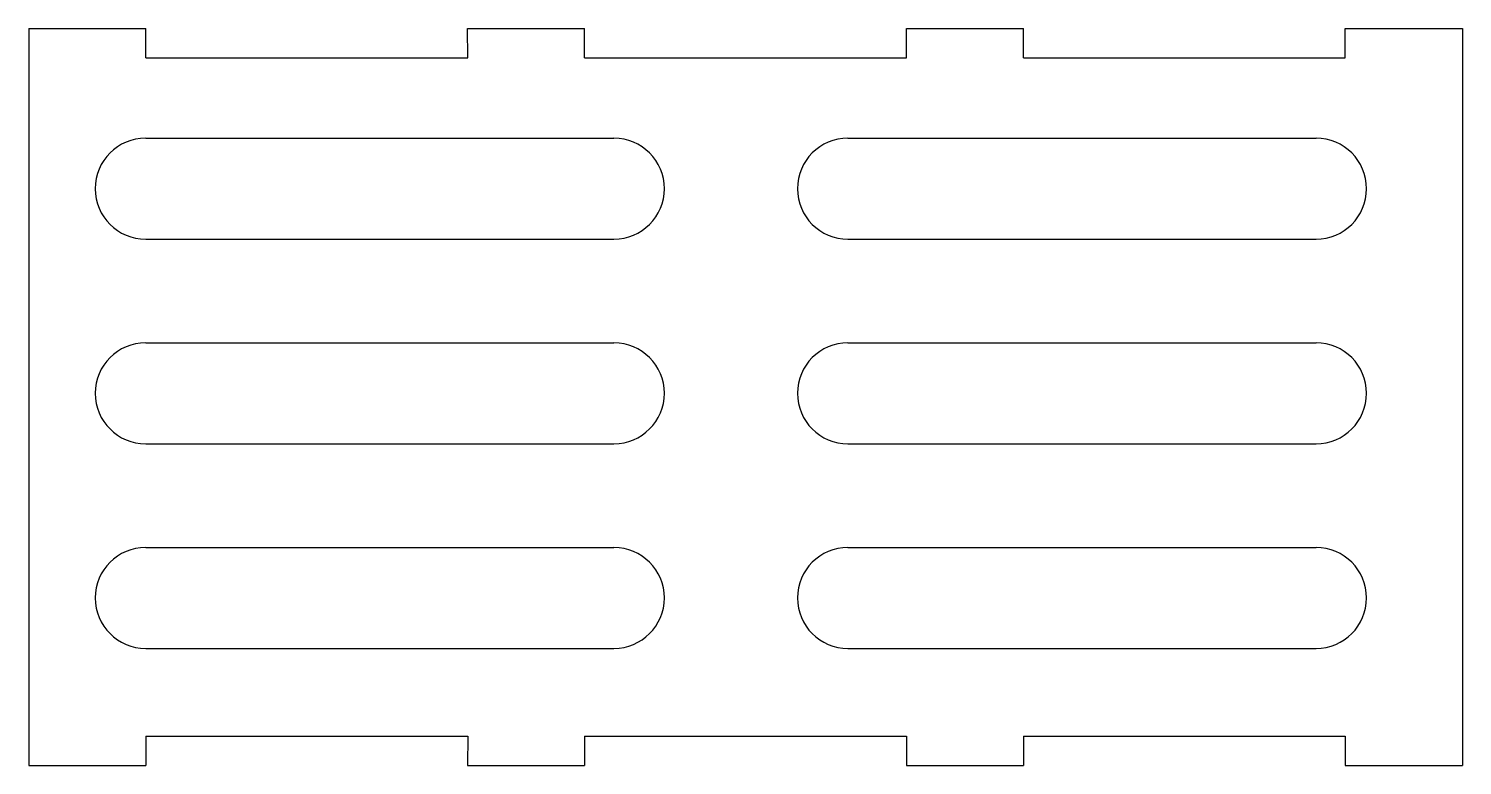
# Model space of a CAD drawing. Header units: millimetres. Extents: x -145 to 100, y -21 to 105.
import ezdxf

# ---------------------------------------------------------------- set-up
doc = ezdxf.new("R2010")
doc.units = ezdxf.units.MM

msp = doc.modelspace()

# ---------------------------------------------------------------- linework, layer by layer
at = {"color": 7, "linetype": 'Continuous', "lineweight": 25}
for p, q in [((-144.53, 105.26), (-144.53, -20.74)), ((-144.53, 105.26), (-124.53, 105.26)), ((-124.53, 100.26), (-124.53, 105.26)), ((-69.5, 100.26), (-69.53, 105.26)), ((-69.53, 105.26), (-49.53, 105.26)), ((-49.53, 100.26), (-49.53, 105.26)), ((5.5, 100.26), (5.47, 105.26)), ((5.47, 105.26), (25.47, 105.26)), ((25.47, 100.26), (25.47, 105.26)), ((80.47, 100.26), (80.47, 105.26)), ((80.47, 105.26), (100.47, 105.26)), ((100.47, 105.26), (100.47, -20.74)), ((-124.53, 100.26), (-69.5, 100.26)), ((-49.53, 100.26), (5.5, 100.26)), ((25.47, 100.26), (80.47, 100.26)), ((-124.53, 86.51), (-44.53, 86.51)), ((-4.53, 86.51), (75.47, 86.51)), ((-124.53, 69.26), (-44.53, 69.26)), ((-4.53, 69.26), (75.47, 69.26)), ((-124.53, 51.51), (-44.53, 51.51)), ((-4.53, 51.51), (75.47, 51.51)), ((-124.53, 34.26), (-44.53, 34.26)), ((-4.53, 34.26), (75.47, 34.26)), ((-124.53, 16.51), (-44.53, 16.51)), ((-4.53, 16.51), (75.47, 16.51)), ((-124.53, -0.74), (-44.53, -0.74)), ((-4.53, -0.74), (75.47, -0.74)), ((-124.53, -15.74), (-69.5, -15.74)), ((-124.53, -15.74), (-124.53, -20.74)), ((-69.5, -15.74), (-69.53, -20.74)), ((-49.53, -15.74), (5.5, -15.74)), ((-49.53, -15.74), (-49.53, -20.74)), ((5.5, -15.74), (5.47, -20.74)), ((25.47, -15.74), (80.47, -15.74)), ((25.47, -15.74), (25.47, -20.74)), ((80.47, -15.74), (80.47, -20.74)), ((-144.53, -20.74), (-124.53, -20.74)), ((-69.53, -20.74), (-49.53, -20.74)), ((5.47, -20.74), (25.47, -20.74)), ((80.47, -20.74), (100.47, -20.74))]:
    msp.add_line(p, q, dxfattribs=at)
for centre, start, end in [((-124.53, 77.89), 90, 270), ((-44.53, 77.89), 270, 90), ((-4.53, 77.89), 90, 270), ((75.47, 77.89), 270, 90), ((-124.53, 42.89), 90, 270), ((-44.53, 42.89), 270, 90), ((-4.53, 42.89), 90, 270), ((75.47, 42.89), 270, 90), ((-124.53, 7.89), 90, 270), ((-44.53, 7.89), 270, 90), ((-4.53, 7.89), 90, 270), ((75.47, 7.89), 270, 90)]:
    msp.add_arc(centre, 8.63, start, end, dxfattribs=at)

doc.saveas('drawing.dxf')
